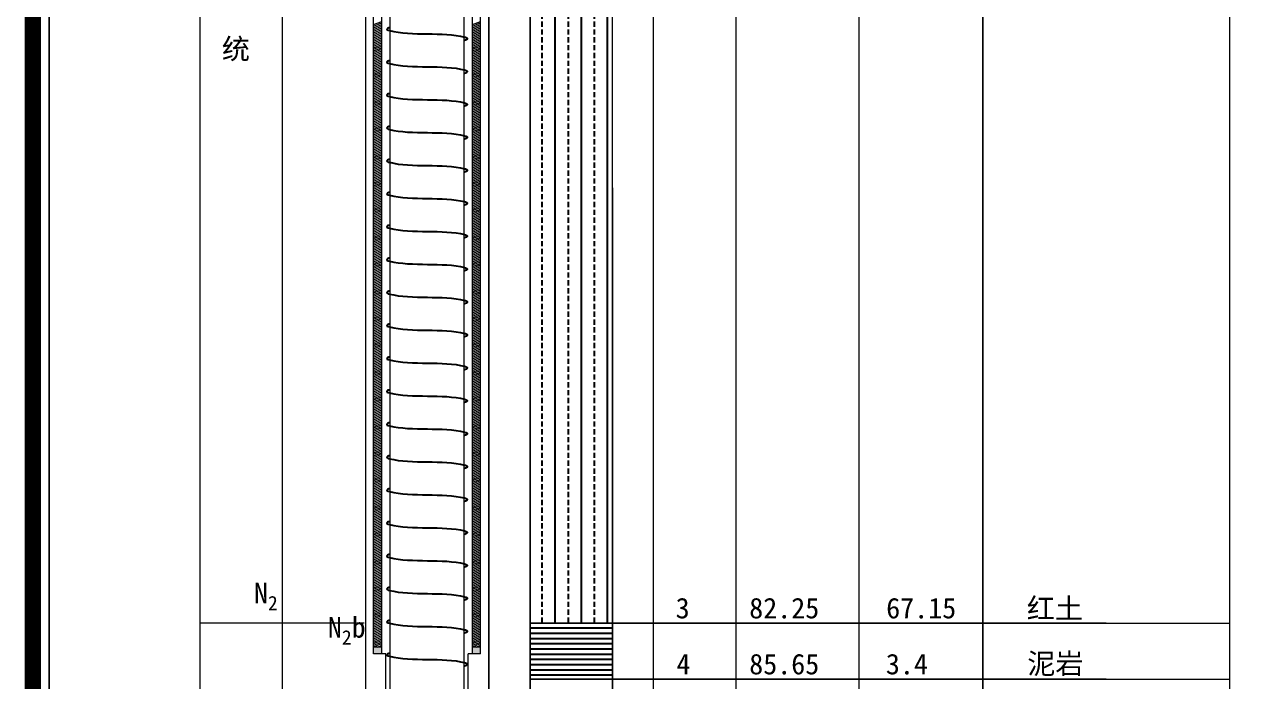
# Model space of a CAD drawing. Header units: millimetres. Extents: x -182 to 395, y -757 to 122.
# Drawn here: x -181.6 to -32.3, y -160.8 to -81 of the extents above; entities that cross this region are included whole.
import ezdxf

# ---------------------------------------------------------------- set-up
doc = ezdxf.new("R2010")
doc.units = ezdxf.units.MM
for name, color, linetype in [('111WT', 7, 'Continuous'), ('KY1WT', 7, 'Continuous'), ('KY2WL', 7, 'Continuous'), ('KY6WL', 7, 'Continuous'), ('图框WL', 7, 'Continuous'), ('流量点WT', 7, 'Continuous')]:
    doc.layers.add(name, color=color, linetype=linetype)
doc.styles.get("Standard").update_dxf_attribs({"font": ''})
doc.styles.get('Standard').set_extended_font_data('SimSun')
doc.linetypes.add('ZIGZAG', pattern='A,0.00254,-5.08,[131,ltypeshp.shx,S=5.08,R=0,X=-5.08,Y=0],-10.16,[131,ltypeshp.shx,S=5.08,R=180,X=5.08,Y=0],-5.08', length=20.32254)

msp = doc.modelspace()

# ---------------------------------------------------------------- hatches: boundary and pattern name
at = {"lineweight": -3}
h = msp.add_hatch(dxfattribs=at)
h.set_pattern_fill('BRASS', color=256, scale=0.2, angle=90, style=0)
h.set_pattern_definition([(90, (-2930.216, -667.97), (-3.175, 8e-17), []), (90, (-2931.8035, -667.97), (-3.175, 8e-17), [0.635, -0.3175])])
h.paths.add_polyline_path([(-110.23, -19.39), (-120.23, -19.39), (-120.23, -153.69), (-110.23, -153.69)])
h = msp.add_hatch(dxfattribs=at)
h.set_pattern_fill('LINE', color=256, scale=0.2, style=0)
h.set_pattern_definition([(0, (-2930.216, -667.97014), (0, 0.635), [])])
edge = h.paths.add_edge_path()
edge.add_line((-110.23, -153.69), (-120.23, -153.69))
edge.add_line((-120.23, -153.69), (-120.23, -160.49))
edge.add_line((-120.23, -160.49), (-119.93, -160.49))
edge.add_ellipse((-119.84, -160.47), major_axis=(-0.1, 0), ratio=0.4, start_angle=150.202, end_angle=389.798, ccw=False)
edge.add_line((-119.75, -160.49), (-118.19, -160.49))
edge.add_ellipse((-118.11, -160.47), major_axis=(0.1, 0), ratio=0.4, start_angle=-29.798, end_angle=209.798, ccw=False)
edge.add_line((-118.02, -160.49), (-113.6, -160.49))
edge.add_ellipse((-113.52, -160.47), major_axis=(0.1, 0), ratio=0.4, start_angle=-29.798, end_angle=209.798, ccw=False)
edge.add_line((-113.43, -160.49), (-111.87, -160.49))
edge.add_ellipse((-111.78, -160.47), major_axis=(-0.1, 0), ratio=0.4, start_angle=150.202, end_angle=389.798, ccw=False)
edge.add_line((-111.7, -160.49), (-110.23, -160.49))
edge.add_line((-110.23, -160.49), (-110.23, -153.69))
at = {"layer": 'KY1WT', "lineweight": -3}
h = msp.add_hatch(color=256, dxfattribs=at)
h.paths.add_polyline_path([(-138.23, -156.59), (-139.23, -156.59), (-139.23, -157.39), (-138.26, -157.39), (-138.23, -157.37)])
h.paths.add_polyline_path([(-126.23, -156.59), (-127.23, -156.59), (-127.23, -157.39), (-126.26, -157.39), (-126.23, -157.37)])

# ---------------------------------------------------------------- linework, layer by layer
at = {"lineweight": 20}
for p, q in [((-160.29, -376.55), (-160.29, 30.81)), ((-150.29, -376.55), (-150.29, 22.89)), ((-120.23, 10.81), (-120.23, -302.25)), ((-110.23, -100.79), (-110.23, 10.81)), ((-65.23, 10.81), (-65.23, -376.55)), ((-110.23, -100.79), (-110.23, -302.25))]:
    msp.add_line(p, q, dxfattribs=at)
at = {"layer": 'KY1WT', "lineweight": 20}
for p, q in [((-139.23, -80.97), (-138.23, -80.57)), ((-127.23, -80.97), (-126.23, -80.57)), ((-139.23, -81.17), (-138.23, -80.77)), ((-139.23, -81.37), (-138.23, -80.97)), ((-139.23, -81.57), (-138.23, -81.17)), ((-139.23, -81.77), (-138.23, -81.37)), ((-139.23, -81.97), (-138.23, -81.57)), ((-139.23, -82.17), (-138.23, -81.77)), ((-139.23, -82.37), (-138.23, -81.97)), ((-127.23, -81.17), (-126.23, -80.77)), ((-127.23, -81.37), (-126.23, -80.97)), ((-127.23, -81.57), (-126.23, -81.17)), ((-127.23, -81.77), (-126.23, -81.37)), ((-127.23, -81.97), (-126.23, -81.57)), ((-127.23, -82.17), (-126.23, -81.77)), ((-127.23, -82.37), (-126.23, -81.97)), ((-139.23, -82.57), (-138.23, -82.17)), ((-139.23, -82.77), (-138.23, -82.37)), ((-139.23, -82.97), (-138.23, -82.57)), ((-139.23, -83.17), (-138.23, -82.77)), ((-139.23, -83.37), (-138.23, -82.97)), ((-139.23, -83.57), (-138.23, -83.17)), ((-139.23, -83.77), (-138.23, -83.37)), ((-139.23, -83.97), (-138.23, -83.57)), ((-127.23, -82.57), (-126.23, -82.17)), ((-127.23, -82.77), (-126.23, -82.37)), ((-127.23, -82.97), (-126.23, -82.57)), ((-127.23, -83.17), (-126.23, -82.77)), ((-127.23, -83.37), (-126.23, -82.97)), ((-127.23, -83.57), (-126.23, -83.17)), ((-127.23, -83.77), (-126.23, -83.37)), ((-127.23, -83.97), (-126.23, -83.57)), ((-139.23, -84.17), (-138.23, -83.77)), ((-139.23, -84.37), (-138.23, -83.97)), ((-139.23, -84.57), (-138.23, -84.17)), ((-139.23, -84.77), (-138.23, -84.37)), ((-139.23, -84.97), (-138.23, -84.57)), ((-139.23, -85.17), (-138.23, -84.77)), ((-139.23, -85.37), (-138.23, -84.97)), ((-127.23, -84.17), (-126.23, -83.77)), ((-127.23, -84.37), (-126.23, -83.97)), ((-127.23, -84.57), (-126.23, -84.17)), ((-127.23, -84.77), (-126.23, -84.37)), ((-127.23, -84.97), (-126.23, -84.57)), ((-127.23, -85.17), (-126.23, -84.77)), ((-127.23, -85.37), (-126.23, -84.97)), ((-139.23, -85.57), (-138.23, -85.17)), ((-139.23, -85.77), (-138.23, -85.37)), ((-139.23, -85.97), (-138.23, -85.57)), ((-139.23, -86.17), (-138.23, -85.77)), ((-139.23, -86.37), (-138.23, -85.97)), ((-139.23, -86.57), (-138.23, -86.17)), ((-139.23, -86.77), (-138.23, -86.37)), ((-139.23, -86.97), (-138.23, -86.57)), ((-127.23, -85.57), (-126.23, -85.17)), ((-127.23, -85.77), (-126.23, -85.37)), ((-127.23, -85.97), (-126.23, -85.57)), ((-127.23, -86.17), (-126.23, -85.77)), ((-127.23, -86.37), (-126.23, -85.97)), ((-127.23, -86.57), (-126.23, -86.17)), ((-127.23, -86.77), (-126.23, -86.37)), ((-127.23, -86.97), (-126.23, -86.57)), ((-139.23, -87.17), (-138.23, -86.77)), ((-139.23, -87.37), (-138.23, -86.97)), ((-139.23, -87.57), (-138.23, -87.17)), ((-139.23, -87.77), (-138.23, -87.37)), ((-139.23, -87.97), (-138.23, -87.57)), ((-139.23, -88.17), (-138.23, -87.77)), ((-139.23, -88.37), (-138.23, -87.97)), ((-127.23, -87.17), (-126.23, -86.77)), ((-127.23, -87.37), (-126.23, -86.97)), ((-127.23, -87.57), (-126.23, -87.17)), ((-127.23, -87.77), (-126.23, -87.37)), ((-127.23, -87.97), (-126.23, -87.57)), ((-127.23, -88.17), (-126.23, -87.77)), ((-127.23, -88.37), (-126.23, -87.97)), ((-139.23, -88.57), (-138.23, -88.17)), ((-139.23, -88.77), (-138.23, -88.37)), ((-139.23, -88.97), (-138.23, -88.57)), ((-139.23, -89.17), (-138.23, -88.77)), ((-139.23, -89.37), (-138.23, -88.97)), ((-139.23, -89.57), (-138.23, -89.17)), ((-139.23, -89.77), (-138.23, -89.37)), ((-127.23, -88.57), (-126.23, -88.17)), ((-127.23, -88.77), (-126.23, -88.37)), ((-127.23, -88.97), (-126.23, -88.57)), ((-127.23, -89.17), (-126.23, -88.77)), ((-127.23, -89.37), (-126.23, -88.97)), ((-127.23, -89.57), (-126.23, -89.17)), ((-127.23, -89.77), (-126.23, -89.37)), ((-139.23, -89.97), (-138.23, -89.57)), ((-139.23, -90.17), (-138.23, -89.77)), ((-139.23, -90.37), (-138.23, -89.97)), ((-139.23, -90.57), (-138.23, -90.17)), ((-139.23, -90.77), (-138.23, -90.37)), ((-139.23, -90.97), (-138.23, -90.57)), ((-139.23, -91.17), (-138.23, -90.77)), ((-139.23, -91.37), (-138.23, -90.97)), ((-127.23, -89.97), (-126.23, -89.57)), ((-127.23, -90.17), (-126.23, -89.77)), ((-127.23, -90.37), (-126.23, -89.97)), ((-127.23, -90.57), (-126.23, -90.17)), ((-127.23, -90.77), (-126.23, -90.37)), ((-127.23, -90.97), (-126.23, -90.57)), ((-127.23, -91.17), (-126.23, -90.77)), ((-127.23, -91.37), (-126.23, -90.97)), ((-139.23, -91.57), (-138.23, -91.17)), ((-139.23, -91.77), (-138.23, -91.37)), ((-139.23, -91.97), (-138.23, -91.57)), ((-139.23, -92.17), (-138.23, -91.77)), ((-139.23, -92.37), (-138.23, -91.97)), ((-139.23, -92.57), (-138.23, -92.17)), ((-139.23, -92.77), (-138.23, -92.37)), ((-127.23, -91.57), (-126.23, -91.17)), ((-127.23, -91.77), (-126.23, -91.37)), ((-127.23, -91.97), (-126.23, -91.57)), ((-127.23, -92.17), (-126.23, -91.77)), ((-127.23, -92.37), (-126.23, -91.97)), ((-127.23, -92.57), (-126.23, -92.17)), ((-127.23, -92.77), (-126.23, -92.37)), ((-139.23, -92.97), (-138.23, -92.57)), ((-139.23, -93.17), (-138.23, -92.77)), ((-139.23, -93.37), (-138.23, -92.97)), ((-139.23, -93.57), (-138.23, -93.17)), ((-139.23, -93.77), (-138.23, -93.37)), ((-139.23, -93.97), (-138.23, -93.57)), ((-139.23, -94.17), (-138.23, -93.77)), ((-139.23, -94.37), (-138.23, -93.97)), ((-127.23, -92.97), (-126.23, -92.57)), ((-127.23, -93.17), (-126.23, -92.77)), ((-127.23, -93.37), (-126.23, -92.97)), ((-127.23, -93.57), (-126.23, -93.17)), ((-127.23, -93.77), (-126.23, -93.37)), ((-127.23, -93.97), (-126.23, -93.57)), ((-127.23, -94.17), (-126.23, -93.77)), ((-127.23, -94.37), (-126.23, -93.97)), ((-139.23, -94.57), (-138.23, -94.17)), ((-139.23, -94.77), (-138.23, -94.37)), ((-139.23, -94.97), (-138.23, -94.57)), ((-139.23, -95.17), (-138.23, -94.77)), ((-139.23, -95.37), (-138.23, -94.97)), ((-139.23, -95.57), (-138.23, -95.17)), ((-139.23, -95.77), (-138.23, -95.37)), ((-127.23, -94.57), (-126.23, -94.17)), ((-127.23, -94.77), (-126.23, -94.37)), ((-127.23, -94.97), (-126.23, -94.57)), ((-127.23, -95.17), (-126.23, -94.77)), ((-127.23, -95.37), (-126.23, -94.97)), ((-127.23, -95.57), (-126.23, -95.17)), ((-127.23, -95.77), (-126.23, -95.37)), ((-139.23, -95.97), (-138.23, -95.57)), ((-139.23, -96.17), (-138.23, -95.77)), ((-139.23, -96.37), (-138.23, -95.97)), ((-139.23, -96.57), (-138.23, -96.17)), ((-139.23, -96.77), (-138.23, -96.37)), ((-139.23, -96.97), (-138.23, -96.57)), ((-139.23, -97.17), (-138.23, -96.77)), ((-139.23, -97.37), (-138.23, -96.97)), ((-127.23, -95.97), (-126.23, -95.57)), ((-127.23, -96.17), (-126.23, -95.77)), ((-127.23, -96.37), (-126.23, -95.97)), ((-127.23, -96.57), (-126.23, -96.17)), ((-127.23, -96.77), (-126.23, -96.37)), ((-127.23, -96.97), (-126.23, -96.57)), ((-127.23, -97.17), (-126.23, -96.77)), ((-127.23, -97.37), (-126.23, -96.97)), ((-139.23, -97.57), (-138.23, -97.17)), ((-139.23, -97.77), (-138.23, -97.37)), ((-139.23, -97.97), (-138.23, -97.57)), ((-139.23, -98.17), (-138.23, -97.77)), ((-139.23, -98.37), (-138.23, -97.97)), ((-139.23, -98.57), (-138.23, -98.17)), ((-139.23, -98.77), (-138.23, -98.37)), ((-127.23, -97.57), (-126.23, -97.17)), ((-127.23, -97.77), (-126.23, -97.37)), ((-127.23, -97.97), (-126.23, -97.57)), ((-127.23, -98.17), (-126.23, -97.77)), ((-127.23, -98.37), (-126.23, -97.97)), ((-127.23, -98.57), (-126.23, -98.17)), ((-127.23, -98.77), (-126.23, -98.37)), ((-139.23, -98.97), (-138.23, -98.57)), ((-139.23, -99.17), (-138.23, -98.77)), ((-139.23, -99.37), (-138.23, -98.97)), ((-139.23, -99.57), (-138.23, -99.17)), ((-139.23, -99.77), (-138.23, -99.37)), ((-139.23, -99.97), (-138.23, -99.57)), ((-139.23, -100.17), (-138.23, -99.77)), ((-139.23, -100.37), (-138.23, -99.97)), ((-127.23, -98.97), (-126.23, -98.57)), ((-127.23, -99.17), (-126.23, -98.77)), ((-127.23, -99.37), (-126.23, -98.97)), ((-127.23, -99.57), (-126.23, -99.17)), ((-127.23, -99.77), (-126.23, -99.37)), ((-127.23, -99.97), (-126.23, -99.57)), ((-127.23, -100.17), (-126.23, -99.77)), ((-127.23, -100.37), (-126.23, -99.97)), ((-139.23, -100.57), (-138.23, -100.17)), ((-139.23, -100.77), (-138.23, -100.37)), ((-139.23, -100.97), (-138.23, -100.57)), ((-139.23, -101.17), (-138.23, -100.77)), ((-139.23, -101.37), (-138.23, -100.97)), ((-139.23, -101.57), (-138.23, -101.17)), ((-139.23, -101.77), (-138.23, -101.37)), ((-127.23, -100.57), (-126.23, -100.17)), ((-127.23, -100.77), (-126.23, -100.37)), ((-127.23, -100.97), (-126.23, -100.57)), ((-127.23, -101.17), (-126.23, -100.77)), ((-127.23, -101.37), (-126.23, -100.97)), ((-127.23, -101.57), (-126.23, -101.17)), ((-127.23, -101.77), (-126.23, -101.37)), ((-139.23, -101.97), (-138.23, -101.57)), ((-139.23, -102.17), (-138.23, -101.77)), ((-139.23, -102.37), (-138.23, -101.97)), ((-139.23, -102.57), (-138.23, -102.17)), ((-139.23, -102.77), (-138.23, -102.37)), ((-139.23, -102.97), (-138.23, -102.57)), ((-139.23, -103.17), (-138.23, -102.77)), ((-139.23, -103.37), (-138.23, -102.97)), ((-127.23, -101.97), (-126.23, -101.57)), ((-127.23, -102.17), (-126.23, -101.77)), ((-127.23, -102.37), (-126.23, -101.97)), ((-127.23, -102.57), (-126.23, -102.17)), ((-127.23, -102.77), (-126.23, -102.37)), ((-127.23, -102.97), (-126.23, -102.57)), ((-127.23, -103.17), (-126.23, -102.77)), ((-127.23, -103.37), (-126.23, -102.97)), ((-139.23, -103.57), (-138.23, -103.17)), ((-139.23, -103.77), (-138.23, -103.37)), ((-139.23, -103.97), (-138.23, -103.57)), ((-139.23, -104.17), (-138.23, -103.77)), ((-139.23, -104.37), (-138.23, -103.97)), ((-139.23, -104.57), (-138.23, -104.17)), ((-139.23, -104.77), (-138.23, -104.37)), ((-127.23, -103.57), (-126.23, -103.17)), ((-127.23, -103.77), (-126.23, -103.37)), ((-127.23, -103.97), (-126.23, -103.57)), ((-127.23, -104.17), (-126.23, -103.77)), ((-127.23, -104.37), (-126.23, -103.97)), ((-127.23, -104.57), (-126.23, -104.17)), ((-127.23, -104.77), (-126.23, -104.37)), ((-139.23, -104.97), (-138.23, -104.57)), ((-139.23, -105.17), (-138.23, -104.77)), ((-139.23, -105.37), (-138.23, -104.97)), ((-139.23, -105.57), (-138.23, -105.17)), ((-139.23, -105.77), (-138.23, -105.37)), ((-139.23, -105.97), (-138.23, -105.57)), ((-139.23, -106.17), (-138.23, -105.77)), ((-139.23, -106.37), (-138.23, -105.97)), ((-127.23, -104.97), (-126.23, -104.57)), ((-127.23, -105.17), (-126.23, -104.77)), ((-127.23, -105.37), (-126.23, -104.97)), ((-127.23, -105.57), (-126.23, -105.17)), ((-127.23, -105.77), (-126.23, -105.37)), ((-127.23, -105.97), (-126.23, -105.57)), ((-127.23, -106.17), (-126.23, -105.77)), ((-127.23, -106.37), (-126.23, -105.97)), ((-139.23, -106.57), (-138.23, -106.17)), ((-139.23, -106.77), (-138.23, -106.37)), ((-139.23, -106.97), (-138.23, -106.57)), ((-139.23, -107.17), (-138.23, -106.77)), ((-139.23, -107.37), (-138.23, -106.97)), ((-139.23, -107.57), (-138.23, -107.17)), ((-139.23, -107.77), (-138.23, -107.37)), ((-127.23, -106.57), (-126.23, -106.17)), ((-127.23, -106.77), (-126.23, -106.37)), ((-127.23, -106.97), (-126.23, -106.57)), ((-127.23, -107.17), (-126.23, -106.77)), ((-127.23, -107.37), (-126.23, -106.97)), ((-127.23, -107.57), (-126.23, -107.17)), ((-127.23, -107.77), (-126.23, -107.37)), ((-139.23, -107.97), (-138.23, -107.57)), ((-139.23, -108.17), (-138.23, -107.77)), ((-139.23, -108.37), (-138.23, -107.97)), ((-139.23, -108.57), (-138.23, -108.17)), ((-139.23, -108.77), (-138.23, -108.37)), ((-139.23, -108.97), (-138.23, -108.57)), ((-139.23, -109.17), (-138.23, -108.77)), ((-139.23, -109.37), (-138.23, -108.97)), ((-127.23, -107.97), (-126.23, -107.57)), ((-127.23, -108.17), (-126.23, -107.77)), ((-127.23, -108.37), (-126.23, -107.97)), ((-127.23, -108.57), (-126.23, -108.17)), ((-127.23, -108.77), (-126.23, -108.37)), ((-127.23, -108.97), (-126.23, -108.57)), ((-127.23, -109.17), (-126.23, -108.77)), ((-127.23, -109.37), (-126.23, -108.97)), ((-139.23, -109.57), (-138.23, -109.17)), ((-139.23, -109.77), (-138.23, -109.37)), ((-139.23, -109.97), (-138.23, -109.57)), ((-139.23, -110.17), (-138.23, -109.77)), ((-139.23, -110.37), (-138.23, -109.97)), ((-139.23, -110.57), (-138.23, -110.17)), ((-139.23, -110.77), (-138.23, -110.37)), ((-127.23, -109.57), (-126.23, -109.17)), ((-127.23, -109.77), (-126.23, -109.37)), ((-127.23, -109.97), (-126.23, -109.57)), ((-127.23, -110.17), (-126.23, -109.77)), ((-127.23, -110.37), (-126.23, -109.97)), ((-127.23, -110.57), (-126.23, -110.17)), ((-127.23, -110.77), (-126.23, -110.37)), ((-139.23, -110.97), (-138.23, -110.57)), ((-139.23, -111.17), (-138.23, -110.77)), ((-139.23, -111.37), (-138.23, -110.97)), ((-139.23, -111.57), (-138.23, -111.17)), ((-139.23, -111.77), (-138.23, -111.37)), ((-139.23, -111.97), (-138.23, -111.57)), ((-139.23, -112.17), (-138.23, -111.77)), ((-127.23, -110.97), (-126.23, -110.57)), ((-127.23, -111.17), (-126.23, -110.77)), ((-127.23, -111.37), (-126.23, -110.97)), ((-127.23, -111.57), (-126.23, -111.17)), ((-127.23, -111.77), (-126.23, -111.37)), ((-127.23, -111.97), (-126.23, -111.57)), ((-127.23, -112.17), (-126.23, -111.77)), ((-139.23, -112.37), (-138.23, -111.97)), ((-139.23, -112.57), (-138.23, -112.17)), ((-139.23, -112.77), (-138.23, -112.37)), ((-139.23, -112.97), (-138.23, -112.57)), ((-139.23, -113.17), (-138.23, -112.77)), ((-139.23, -113.37), (-138.23, -112.97)), ((-139.23, -113.57), (-138.23, -113.17)), ((-139.23, -113.77), (-138.23, -113.37)), ((-127.23, -112.37), (-126.23, -111.97)), ((-127.23, -112.57), (-126.23, -112.17)), ((-127.23, -112.77), (-126.23, -112.37)), ((-127.23, -112.97), (-126.23, -112.57)), ((-127.23, -113.17), (-126.23, -112.77)), ((-127.23, -113.37), (-126.23, -112.97)), ((-127.23, -113.57), (-126.23, -113.17)), ((-127.23, -113.77), (-126.23, -113.37)), ((-139.23, -113.97), (-138.23, -113.57)), ((-139.23, -114.17), (-138.23, -113.77)), ((-139.23, -114.37), (-138.23, -113.97)), ((-139.23, -114.57), (-138.23, -114.17)), ((-139.23, -114.77), (-138.23, -114.37)), ((-139.23, -114.97), (-138.23, -114.57)), ((-139.23, -115.17), (-138.23, -114.77)), ((-127.23, -113.97), (-126.23, -113.57)), ((-127.23, -114.17), (-126.23, -113.77)), ((-127.23, -114.37), (-126.23, -113.97)), ((-127.23, -114.57), (-126.23, -114.17)), ((-127.23, -114.77), (-126.23, -114.37)), ((-127.23, -114.97), (-126.23, -114.57)), ((-127.23, -115.17), (-126.23, -114.77)), ((-139.23, -115.37), (-138.23, -114.97)), ((-139.23, -115.57), (-138.23, -115.17)), ((-139.23, -115.77), (-138.23, -115.37)), ((-139.23, -115.97), (-138.23, -115.57)), ((-139.23, -116.17), (-138.23, -115.77)), ((-139.23, -116.37), (-138.23, -115.97)), ((-139.23, -116.57), (-138.23, -116.17)), ((-139.23, -116.77), (-138.23, -116.37)), ((-127.23, -115.37), (-126.23, -114.97)), ((-127.23, -115.57), (-126.23, -115.17)), ((-127.23, -115.77), (-126.23, -115.37)), ((-127.23, -115.97), (-126.23, -115.57)), ((-127.23, -116.17), (-126.23, -115.77)), ((-127.23, -116.37), (-126.23, -115.97)), ((-127.23, -116.57), (-126.23, -116.17)), ((-127.23, -116.77), (-126.23, -116.37)), ((-139.23, -116.97), (-138.23, -116.57)), ((-139.23, -117.17), (-138.23, -116.77)), ((-139.23, -117.37), (-138.23, -116.97)), ((-139.23, -117.57), (-138.23, -117.17)), ((-139.23, -117.77), (-138.23, -117.37)), ((-139.23, -117.97), (-138.23, -117.57)), ((-139.23, -118.17), (-138.23, -117.77)), ((-127.23, -116.97), (-126.23, -116.57)), ((-127.23, -117.17), (-126.23, -116.77)), ((-127.23, -117.37), (-126.23, -116.97)), ((-127.23, -117.57), (-126.23, -117.17)), ((-127.23, -117.77), (-126.23, -117.37)), ((-127.23, -117.97), (-126.23, -117.57)), ((-127.23, -118.17), (-126.23, -117.77)), ((-139.23, -118.37), (-138.23, -117.97)), ((-139.23, -118.57), (-138.23, -118.17)), ((-139.23, -118.77), (-138.23, -118.37)), ((-139.23, -118.97), (-138.23, -118.57)), ((-139.23, -119.17), (-138.23, -118.77)), ((-139.23, -119.37), (-138.23, -118.97)), ((-139.23, -119.57), (-138.23, -119.17)), ((-139.23, -119.77), (-138.23, -119.37)), ((-127.23, -118.37), (-126.23, -117.97)), ((-127.23, -118.57), (-126.23, -118.17)), ((-127.23, -118.77), (-126.23, -118.37)), ((-127.23, -118.97), (-126.23, -118.57)), ((-127.23, -119.17), (-126.23, -118.77)), ((-127.23, -119.37), (-126.23, -118.97)), ((-127.23, -119.57), (-126.23, -119.17)), ((-127.23, -119.77), (-126.23, -119.37)), ((-139.23, -119.97), (-138.23, -119.57)), ((-139.23, -120.17), (-138.23, -119.77)), ((-139.23, -120.37), (-138.23, -119.97)), ((-139.23, -120.57), (-138.23, -120.17)), ((-139.23, -120.77), (-138.23, -120.37)), ((-139.23, -120.97), (-138.23, -120.57)), ((-139.23, -121.17), (-138.23, -120.77)), ((-127.23, -119.97), (-126.23, -119.57)), ((-127.23, -120.17), (-126.23, -119.77)), ((-127.23, -120.37), (-126.23, -119.97)), ((-127.23, -120.57), (-126.23, -120.17)), ((-127.23, -120.77), (-126.23, -120.37)), ((-127.23, -120.97), (-126.23, -120.57)), ((-127.23, -121.17), (-126.23, -120.77)), ((-139.23, -121.37), (-138.23, -120.97)), ((-139.23, -121.57), (-138.23, -121.17)), ((-139.23, -121.77), (-138.23, -121.37)), ((-139.23, -121.97), (-138.23, -121.57)), ((-139.23, -122.17), (-138.23, -121.77)), ((-139.23, -122.37), (-138.23, -121.97)), ((-139.23, -122.57), (-138.23, -122.17)), ((-139.23, -122.77), (-138.23, -122.37)), ((-127.23, -121.37), (-126.23, -120.97)), ((-127.23, -121.57), (-126.23, -121.17)), ((-127.23, -121.77), (-126.23, -121.37)), ((-127.23, -121.97), (-126.23, -121.57)), ((-127.23, -122.17), (-126.23, -121.77)), ((-127.23, -122.37), (-126.23, -121.97)), ((-127.23, -122.57), (-126.23, -122.17)), ((-127.23, -122.77), (-126.23, -122.37)), ((-139.23, -122.97), (-138.23, -122.57)), ((-139.23, -123.17), (-138.23, -122.77)), ((-139.23, -123.37), (-138.23, -122.97)), ((-139.23, -123.57), (-138.23, -123.17)), ((-139.23, -123.77), (-138.23, -123.37)), ((-139.23, -123.97), (-138.23, -123.57)), ((-139.23, -124.17), (-138.23, -123.77)), ((-127.23, -122.97), (-126.23, -122.57)), ((-127.23, -123.17), (-126.23, -122.77)), ((-127.23, -123.37), (-126.23, -122.97)), ((-127.23, -123.57), (-126.23, -123.17)), ((-127.23, -123.77), (-126.23, -123.37)), ((-127.23, -123.97), (-126.23, -123.57)), ((-127.23, -124.17), (-126.23, -123.77)), ((-139.23, -124.37), (-138.23, -123.97)), ((-139.23, -124.57), (-138.23, -124.17)), ((-139.23, -124.77), (-138.23, -124.37)), ((-139.23, -124.97), (-138.23, -124.57)), ((-139.23, -125.17), (-138.23, -124.77)), ((-139.23, -125.37), (-138.23, -124.97)), ((-139.23, -125.57), (-138.23, -125.17)), ((-139.23, -125.77), (-138.23, -125.37)), ((-127.23, -124.37), (-126.23, -123.97)), ((-127.23, -124.57), (-126.23, -124.17)), ((-127.23, -124.77), (-126.23, -124.37)), ((-127.23, -124.97), (-126.23, -124.57)), ((-127.23, -125.17), (-126.23, -124.77)), ((-127.23, -125.37), (-126.23, -124.97)), ((-127.23, -125.57), (-126.23, -125.17)), ((-127.23, -125.77), (-126.23, -125.37)), ((-139.23, -125.97), (-138.23, -125.57)), ((-139.23, -126.17), (-138.23, -125.77)), ((-139.23, -126.37), (-138.23, -125.97)), ((-139.23, -126.57), (-138.23, -126.17)), ((-139.23, -126.77), (-138.23, -126.37)), ((-139.23, -126.97), (-138.23, -126.57)), ((-139.23, -127.17), (-138.23, -126.77)), ((-127.23, -125.97), (-126.23, -125.57)), ((-127.23, -126.17), (-126.23, -125.77)), ((-127.23, -126.37), (-126.23, -125.97)), ((-127.23, -126.57), (-126.23, -126.17)), ((-127.23, -126.77), (-126.23, -126.37)), ((-127.23, -126.97), (-126.23, -126.57)), ((-127.23, -127.17), (-126.23, -126.77)), ((-139.23, -127.37), (-138.23, -126.97)), ((-139.23, -127.57), (-138.23, -127.17)), ((-139.23, -127.77), (-138.23, -127.37)), ((-139.23, -127.97), (-138.23, -127.57)), ((-139.23, -128.17), (-138.23, -127.77)), ((-139.23, -128.37), (-138.23, -127.97)), ((-139.23, -128.57), (-138.23, -128.17)), ((-139.23, -128.77), (-138.23, -128.37)), ((-127.23, -127.37), (-126.23, -126.97)), ((-127.23, -127.57), (-126.23, -127.17)), ((-127.23, -127.77), (-126.23, -127.37)), ((-127.23, -127.97), (-126.23, -127.57)), ((-127.23, -128.17), (-126.23, -127.77)), ((-127.23, -128.37), (-126.23, -127.97)), ((-127.23, -128.57), (-126.23, -128.17)), ((-127.23, -128.77), (-126.23, -128.37)), ((-139.23, -128.97), (-138.23, -128.57)), ((-139.23, -129.17), (-138.23, -128.77)), ((-139.23, -129.37), (-138.23, -128.97)), ((-139.23, -129.57), (-138.23, -129.17)), ((-139.23, -129.77), (-138.23, -129.37)), ((-139.23, -129.97), (-138.23, -129.57)), ((-139.23, -130.17), (-138.23, -129.77)), ((-127.23, -128.97), (-126.23, -128.57)), ((-127.23, -129.17), (-126.23, -128.77)), ((-127.23, -129.37), (-126.23, -128.97)), ((-127.23, -129.57), (-126.23, -129.17)), ((-127.23, -129.77), (-126.23, -129.37)), ((-127.23, -129.97), (-126.23, -129.57)), ((-127.23, -130.17), (-126.23, -129.77)), ((-139.23, -130.37), (-138.23, -129.97)), ((-139.23, -130.57), (-138.23, -130.17)), ((-139.23, -130.77), (-138.23, -130.37)), ((-139.23, -130.97), (-138.23, -130.57)), ((-139.23, -131.17), (-138.23, -130.77)), ((-139.23, -131.37), (-138.23, -130.97)), ((-139.23, -131.57), (-138.23, -131.17)), ((-127.23, -130.37), (-126.23, -129.97)), ((-127.23, -130.57), (-126.23, -130.17)), ((-127.23, -130.77), (-126.23, -130.37)), ((-127.23, -130.97), (-126.23, -130.57)), ((-127.23, -131.17), (-126.23, -130.77)), ((-127.23, -131.37), (-126.23, -130.97)), ((-127.23, -131.57), (-126.23, -131.17)), ((-139.23, -131.77), (-138.23, -131.37)), ((-139.23, -131.97), (-138.23, -131.57)), ((-139.23, -132.17), (-138.23, -131.77)), ((-139.23, -132.37), (-138.23, -131.97)), ((-139.23, -132.57), (-138.23, -132.17)), ((-139.23, -132.77), (-138.23, -132.37)), ((-139.23, -132.97), (-138.23, -132.57)), ((-139.23, -133.17), (-138.23, -132.77)), ((-127.23, -131.77), (-126.23, -131.37)), ((-127.23, -131.97), (-126.23, -131.57)), ((-127.23, -132.17), (-126.23, -131.77)), ((-127.23, -132.37), (-126.23, -131.97)), ((-127.23, -132.57), (-126.23, -132.17)), ((-127.23, -132.77), (-126.23, -132.37)), ((-127.23, -132.97), (-126.23, -132.57)), ((-127.23, -133.17), (-126.23, -132.77)), ((-139.23, -133.37), (-138.23, -132.97)), ((-139.23, -133.57), (-138.23, -133.17)), ((-139.23, -133.77), (-138.23, -133.37)), ((-139.23, -133.97), (-138.23, -133.57)), ((-139.23, -134.17), (-138.23, -133.77)), ((-139.23, -134.37), (-138.23, -133.97)), ((-139.23, -134.57), (-138.23, -134.17)), ((-127.23, -133.37), (-126.23, -132.97)), ((-127.23, -133.57), (-126.23, -133.17)), ((-127.23, -133.77), (-126.23, -133.37)), ((-127.23, -133.97), (-126.23, -133.57)), ((-127.23, -134.17), (-126.23, -133.77)), ((-127.23, -134.37), (-126.23, -133.97)), ((-127.23, -134.57), (-126.23, -134.17)), ((-139.23, -134.77), (-138.23, -134.37)), ((-139.23, -134.97), (-138.23, -134.57)), ((-139.23, -135.17), (-138.23, -134.77)), ((-139.23, -135.37), (-138.23, -134.97)), ((-139.23, -135.57), (-138.23, -135.17)), ((-139.23, -135.77), (-138.23, -135.37)), ((-139.23, -135.97), (-138.23, -135.57)), ((-139.23, -136.17), (-138.23, -135.77)), ((-127.23, -134.77), (-126.23, -134.37)), ((-127.23, -134.97), (-126.23, -134.57)), ((-127.23, -135.17), (-126.23, -134.77)), ((-127.23, -135.37), (-126.23, -134.97)), ((-127.23, -135.57), (-126.23, -135.17)), ((-127.23, -135.77), (-126.23, -135.37)), ((-127.23, -135.97), (-126.23, -135.57)), ((-127.23, -136.17), (-126.23, -135.77)), ((-139.23, -136.37), (-138.23, -135.97)), ((-139.23, -136.57), (-138.23, -136.17)), ((-139.23, -136.77), (-138.23, -136.37)), ((-139.23, -136.97), (-138.23, -136.57)), ((-139.23, -137.17), (-138.23, -136.77)), ((-139.23, -137.37), (-138.23, -136.97)), ((-139.23, -137.57), (-138.23, -137.17)), ((-127.23, -136.37), (-126.23, -135.97)), ((-127.23, -136.57), (-126.23, -136.17)), ((-127.23, -136.77), (-126.23, -136.37)), ((-127.23, -136.97), (-126.23, -136.57)), ((-127.23, -137.17), (-126.23, -136.77)), ((-127.23, -137.37), (-126.23, -136.97)), ((-127.23, -137.57), (-126.23, -137.17)), ((-139.23, -137.77), (-138.23, -137.37)), ((-139.23, -137.97), (-138.23, -137.57)), ((-139.23, -138.17), (-138.23, -137.77)), ((-139.23, -138.37), (-138.23, -137.97)), ((-139.23, -138.57), (-138.23, -138.17)), ((-139.23, -138.77), (-138.23, -138.37)), ((-139.23, -138.97), (-138.23, -138.57)), ((-139.23, -139.17), (-138.23, -138.77)), ((-127.23, -137.77), (-126.23, -137.37)), ((-127.23, -137.97), (-126.23, -137.57)), ((-127.23, -138.17), (-126.23, -137.77)), ((-127.23, -138.37), (-126.23, -137.97)), ((-127.23, -138.57), (-126.23, -138.17)), ((-127.23, -138.77), (-126.23, -138.37)), ((-127.23, -138.97), (-126.23, -138.57)), ((-127.23, -139.17), (-126.23, -138.77)), ((-139.23, -139.37), (-138.23, -138.97)), ((-139.23, -139.57), (-138.23, -139.17)), ((-139.23, -139.77), (-138.23, -139.37)), ((-139.23, -139.97), (-138.23, -139.57)), ((-139.23, -140.17), (-138.23, -139.77)), ((-139.23, -140.37), (-138.23, -139.97)), ((-139.23, -140.57), (-138.23, -140.17)), ((-127.23, -139.37), (-126.23, -138.97)), ((-127.23, -139.57), (-126.23, -139.17)), ((-127.23, -139.77), (-126.23, -139.37)), ((-127.23, -139.97), (-126.23, -139.57)), ((-127.23, -140.17), (-126.23, -139.77)), ((-127.23, -140.37), (-126.23, -139.97)), ((-127.23, -140.57), (-126.23, -140.17)), ((-139.23, -140.77), (-138.23, -140.37)), ((-139.23, -140.97), (-138.23, -140.57)), ((-139.23, -141.17), (-138.23, -140.77)), ((-139.23, -141.37), (-138.23, -140.97)), ((-139.23, -141.57), (-138.23, -141.17)), ((-139.23, -141.77), (-138.23, -141.37)), ((-139.23, -141.97), (-138.23, -141.57)), ((-139.23, -142.17), (-138.23, -141.77)), ((-127.23, -140.77), (-126.23, -140.37)), ((-127.23, -140.97), (-126.23, -140.57)), ((-127.23, -141.17), (-126.23, -140.77)), ((-127.23, -141.37), (-126.23, -140.97)), ((-127.23, -141.57), (-126.23, -141.17)), ((-127.23, -141.77), (-126.23, -141.37)), ((-127.23, -141.97), (-126.23, -141.57)), ((-127.23, -142.17), (-126.23, -141.77)), ((-139.23, -142.37), (-138.23, -141.97)), ((-139.23, -142.57), (-138.23, -142.17)), ((-139.23, -142.77), (-138.23, -142.37)), ((-139.23, -142.97), (-138.23, -142.57)), ((-139.23, -143.17), (-138.23, -142.77)), ((-139.23, -143.37), (-138.23, -142.97)), ((-139.23, -143.57), (-138.23, -143.17)), ((-127.23, -142.37), (-126.23, -141.97)), ((-127.23, -142.57), (-126.23, -142.17)), ((-127.23, -142.77), (-126.23, -142.37)), ((-127.23, -142.97), (-126.23, -142.57)), ((-127.23, -143.17), (-126.23, -142.77)), ((-127.23, -143.37), (-126.23, -142.97)), ((-127.23, -143.57), (-126.23, -143.17)), ((-139.23, -143.77), (-138.23, -143.37)), ((-139.23, -143.97), (-138.23, -143.57)), ((-139.23, -144.17), (-138.23, -143.77)), ((-139.23, -144.37), (-138.23, -143.97)), ((-139.23, -144.57), (-138.23, -144.17)), ((-139.23, -144.77), (-138.23, -144.37)), ((-139.23, -144.97), (-138.23, -144.57)), ((-139.23, -145.17), (-138.23, -144.77)), ((-127.23, -143.77), (-126.23, -143.37)), ((-127.23, -143.97), (-126.23, -143.57)), ((-127.23, -144.17), (-126.23, -143.77)), ((-127.23, -144.37), (-126.23, -143.97)), ((-127.23, -144.57), (-126.23, -144.17)), ((-127.23, -144.77), (-126.23, -144.37)), ((-127.23, -144.97), (-126.23, -144.57)), ((-127.23, -145.17), (-126.23, -144.77)), ((-139.23, -145.37), (-138.23, -144.97)), ((-139.23, -145.57), (-138.23, -145.17)), ((-139.23, -145.77), (-138.23, -145.37)), ((-139.23, -145.97), (-138.23, -145.57)), ((-139.23, -146.17), (-138.23, -145.77)), ((-139.23, -146.37), (-138.23, -145.97)), ((-139.23, -146.57), (-138.23, -146.17)), ((-127.23, -145.37), (-126.23, -144.97)), ((-127.23, -145.57), (-126.23, -145.17)), ((-127.23, -145.77), (-126.23, -145.37)), ((-127.23, -145.97), (-126.23, -145.57)), ((-127.23, -146.17), (-126.23, -145.77)), ((-127.23, -146.37), (-126.23, -145.97)), ((-127.23, -146.57), (-126.23, -146.17)), ((-139.23, -146.77), (-138.23, -146.37)), ((-139.23, -146.97), (-138.23, -146.57)), ((-139.23, -147.17), (-138.23, -146.77)), ((-139.23, -147.37), (-138.23, -146.97)), ((-139.23, -147.57), (-138.23, -147.17)), ((-139.23, -147.77), (-138.23, -147.37)), ((-139.23, -147.97), (-138.23, -147.57)), ((-139.23, -148.17), (-138.23, -147.77)), ((-127.23, -146.77), (-126.23, -146.37)), ((-127.23, -146.97), (-126.23, -146.57)), ((-127.23, -147.17), (-126.23, -146.77)), ((-127.23, -147.37), (-126.23, -146.97)), ((-127.23, -147.57), (-126.23, -147.17)), ((-127.23, -147.77), (-126.23, -147.37)), ((-127.23, -147.97), (-126.23, -147.57)), ((-127.23, -148.17), (-126.23, -147.77)), ((-139.23, -148.37), (-138.23, -147.97)), ((-139.23, -148.57), (-138.23, -148.17)), ((-139.23, -148.77), (-138.23, -148.37)), ((-139.23, -148.97), (-138.23, -148.57)), ((-139.23, -149.17), (-138.23, -148.77)), ((-139.23, -149.37), (-138.23, -148.97)), ((-139.23, -149.57), (-138.23, -149.17)), ((-127.23, -148.37), (-126.23, -147.97)), ((-127.23, -148.57), (-126.23, -148.17)), ((-127.23, -148.77), (-126.23, -148.37)), ((-127.23, -148.97), (-126.23, -148.57)), ((-127.23, -149.17), (-126.23, -148.77)), ((-127.23, -149.37), (-126.23, -148.97)), ((-127.23, -149.57), (-126.23, -149.17)), ((-139.23, -149.77), (-138.23, -149.37)), ((-139.23, -149.97), (-138.23, -149.57)), ((-139.23, -150.17), (-138.23, -149.77)), ((-139.23, -150.37), (-138.23, -149.97)), ((-139.23, -150.57), (-138.23, -150.17)), ((-139.23, -150.77), (-138.23, -150.37)), ((-139.23, -150.97), (-138.23, -150.57)), ((-139.23, -151.17), (-138.23, -150.77)), ((-127.23, -149.77), (-126.23, -149.37)), ((-127.23, -149.97), (-126.23, -149.57)), ((-127.23, -150.17), (-126.23, -149.77)), ((-127.23, -150.37), (-126.23, -149.97)), ((-127.23, -150.57), (-126.23, -150.17)), ((-127.23, -150.77), (-126.23, -150.37)), ((-127.23, -150.97), (-126.23, -150.57)), ((-127.23, -151.17), (-126.23, -150.77)), ((-139.23, -151.37), (-138.23, -150.97)), ((-139.23, -151.57), (-138.23, -151.17)), ((-139.23, -151.77), (-138.23, -151.37)), ((-139.23, -151.97), (-138.23, -151.57)), ((-139.23, -152.17), (-138.23, -151.77)), ((-139.23, -152.37), (-138.23, -151.97)), ((-139.23, -152.57), (-138.23, -152.17)), ((-127.23, -151.37), (-126.23, -150.97)), ((-127.23, -151.57), (-126.23, -151.17)), ((-127.23, -151.77), (-126.23, -151.37)), ((-127.23, -151.97), (-126.23, -151.57)), ((-127.23, -152.17), (-126.23, -151.77)), ((-127.23, -152.37), (-126.23, -151.97)), ((-127.23, -152.57), (-126.23, -152.17)), ((-139.23, -152.77), (-138.23, -152.37)), ((-139.23, -152.97), (-138.23, -152.57)), ((-139.23, -153.17), (-138.23, -152.77)), ((-139.23, -153.37), (-138.23, -152.97)), ((-139.23, -153.57), (-138.23, -153.17)), ((-139.23, -153.77), (-138.23, -153.37)), ((-139.23, -153.97), (-138.23, -153.57)), ((-127.23, -152.77), (-126.23, -152.37)), ((-127.23, -152.97), (-126.23, -152.57)), ((-127.23, -153.17), (-126.23, -152.77)), ((-127.23, -153.37), (-126.23, -152.97)), ((-127.23, -153.57), (-126.23, -153.17)), ((-127.23, -153.77), (-126.23, -153.37)), ((-127.23, -153.97), (-126.23, -153.57)), ((-139.23, -154.17), (-138.23, -153.77)), ((-139.23, -154.37), (-138.23, -153.97)), ((-139.23, -154.57), (-138.23, -154.17)), ((-139.23, -154.77), (-138.23, -154.37)), ((-139.23, -154.97), (-138.23, -154.57)), ((-139.23, -155.17), (-138.23, -154.77)), ((-139.23, -155.37), (-138.23, -154.97)), ((-139.23, -155.57), (-138.23, -155.17)), ((-127.23, -154.17), (-126.23, -153.77)), ((-127.23, -154.37), (-126.23, -153.97)), ((-127.23, -154.57), (-126.23, -154.17)), ((-127.23, -154.77), (-126.23, -154.37)), ((-127.23, -154.97), (-126.23, -154.57)), ((-127.23, -155.17), (-126.23, -154.77)), ((-127.23, -155.37), (-126.23, -154.97)), ((-127.23, -155.57), (-126.23, -155.17)), ((-139.23, -155.77), (-138.23, -155.37)), ((-139.23, -155.97), (-138.23, -155.57)), ((-139.23, -156.17), (-138.23, -155.77)), ((-139.23, -156.37), (-138.23, -155.97)), ((-139.23, -156.57), (-138.23, -156.17)), ((-138.76, -156.59), (-138.23, -156.37)), ((-127.23, -155.77), (-126.23, -155.37)), ((-127.23, -155.97), (-126.23, -155.57)), ((-127.23, -156.17), (-126.23, -155.77)), ((-127.23, -156.37), (-126.23, -155.97)), ((-127.23, -156.57), (-126.23, -156.17)), ((-126.76, -156.59), (-126.23, -156.37))]:
    msp.add_line(p, q, dxfattribs=at)
at = {"layer": 'KY1WT', "lineweight": -3}
for points in [[(-137.27, -81.33), (-137.35, -81.35), (-137.49, -81.38), (-137.63, -81.48), (-137.62, -81.62), (-134.69, -82.41), (-130.73, -81.78), (-127.97, -82.53), (-127.86, -82.62), (-127.84, -82.71), (-127.95, -82.82), (-128.11, -82.86), (-128.19, -82.89)], [(-137.27, -85.33), (-137.35, -85.35), (-137.49, -85.38), (-137.63, -85.48), (-137.62, -85.62), (-134.69, -86.41), (-130.73, -85.78), (-127.97, -86.53), (-127.86, -86.62), (-127.84, -86.71), (-127.95, -86.82), (-128.11, -86.86), (-128.19, -86.89)], [(-137.27, -89.33), (-137.35, -89.35), (-137.49, -89.38), (-137.63, -89.48), (-137.62, -89.62), (-134.69, -90.41), (-130.73, -89.78), (-127.97, -90.53), (-127.86, -90.62), (-127.84, -90.71), (-127.95, -90.82), (-128.11, -90.86), (-128.19, -90.89)], [(-137.27, -93.33), (-137.35, -93.35), (-137.49, -93.38), (-137.63, -93.48), (-137.62, -93.62), (-134.69, -94.41), (-130.73, -93.78), (-127.97, -94.53), (-127.86, -94.62), (-127.84, -94.71), (-127.95, -94.82), (-128.11, -94.86), (-128.19, -94.89)], [(-137.27, -97.33), (-137.35, -97.35), (-137.49, -97.38), (-137.63, -97.48), (-137.62, -97.62), (-134.69, -98.41), (-130.73, -97.78), (-127.97, -98.53), (-127.86, -98.62), (-127.84, -98.71), (-127.95, -98.82), (-128.11, -98.86), (-128.19, -98.89)], [(-137.27, -101.33), (-137.35, -101.35), (-137.49, -101.38), (-137.63, -101.48), (-137.62, -101.62), (-134.69, -102.41), (-130.73, -101.78), (-127.97, -102.53), (-127.86, -102.62), (-127.84, -102.71), (-127.95, -102.82), (-128.11, -102.86), (-128.19, -102.89)], [(-137.27, -105.33), (-137.35, -105.35), (-137.49, -105.38), (-137.63, -105.48), (-137.62, -105.62), (-134.69, -106.41), (-130.73, -105.78), (-127.97, -106.53), (-127.86, -106.62), (-127.84, -106.71), (-127.95, -106.82), (-128.11, -106.86), (-128.19, -106.89)], [(-137.27, -109.33), (-137.35, -109.35), (-137.49, -109.38), (-137.63, -109.48), (-137.62, -109.62), (-134.69, -110.41), (-130.73, -109.78), (-127.97, -110.53), (-127.86, -110.62), (-127.84, -110.71), (-127.95, -110.82), (-128.11, -110.86), (-128.19, -110.89)], [(-137.27, -113.33), (-137.35, -113.35), (-137.49, -113.38), (-137.63, -113.48), (-137.62, -113.62), (-134.69, -114.41), (-130.73, -113.78), (-127.97, -114.53), (-127.86, -114.62), (-127.84, -114.71), (-127.95, -114.82), (-128.11, -114.86), (-128.19, -114.89)], [(-137.27, -117.33), (-137.35, -117.35), (-137.49, -117.38), (-137.63, -117.48), (-137.62, -117.62), (-134.69, -118.41), (-130.73, -117.78), (-127.97, -118.53), (-127.86, -118.62), (-127.84, -118.71), (-127.95, -118.82), (-128.11, -118.86), (-128.19, -118.89)], [(-137.27, -121.33), (-137.35, -121.35), (-137.49, -121.38), (-137.63, -121.48), (-137.62, -121.62), (-134.69, -122.41), (-130.73, -121.78), (-127.97, -122.53), (-127.86, -122.62), (-127.84, -122.71), (-127.95, -122.82), (-128.11, -122.86), (-128.19, -122.89)], [(-137.27, -125.33), (-137.35, -125.35), (-137.49, -125.38), (-137.63, -125.48), (-137.62, -125.62), (-134.69, -126.41), (-130.73, -125.78), (-127.97, -126.53), (-127.86, -126.62), (-127.84, -126.71), (-127.95, -126.82), (-128.11, -126.86), (-128.19, -126.89)], [(-137.27, -129.33), (-137.35, -129.35), (-137.49, -129.38), (-137.63, -129.48), (-137.62, -129.62), (-134.69, -130.41), (-130.73, -129.78), (-127.97, -130.53), (-127.86, -130.62), (-127.84, -130.71), (-127.95, -130.82), (-128.11, -130.86), (-128.19, -130.89)], [(-137.27, -133.33), (-137.35, -133.35), (-137.49, -133.38), (-137.63, -133.48), (-137.62, -133.62), (-134.69, -134.41), (-130.73, -133.78), (-127.97, -134.53), (-127.86, -134.62), (-127.84, -134.71), (-127.95, -134.82), (-128.11, -134.86), (-128.19, -134.89)], [(-137.27, -137.33), (-137.35, -137.35), (-137.49, -137.38), (-137.63, -137.48), (-137.62, -137.62), (-134.69, -138.41), (-130.73, -137.78), (-127.97, -138.53), (-127.86, -138.62), (-127.84, -138.71), (-127.95, -138.82), (-128.11, -138.86), (-128.19, -138.89)], [(-137.27, -141.33), (-137.35, -141.35), (-137.49, -141.38), (-137.63, -141.48), (-137.62, -141.62), (-134.69, -142.41), (-130.73, -141.78), (-127.97, -142.53), (-127.86, -142.62), (-127.84, -142.71), (-127.95, -142.82), (-128.11, -142.86), (-128.19, -142.89)], [(-137.27, -145.33), (-137.35, -145.35), (-137.49, -145.38), (-137.63, -145.48), (-137.62, -145.62), (-134.69, -146.41), (-130.73, -145.78), (-127.97, -146.53), (-127.86, -146.62), (-127.84, -146.71), (-127.95, -146.82), (-128.11, -146.86), (-128.19, -146.89)], [(-137.27, -149.33), (-137.35, -149.35), (-137.49, -149.38), (-137.63, -149.48), (-137.62, -149.62), (-134.69, -150.41), (-130.73, -149.78), (-127.97, -150.53), (-127.86, -150.62), (-127.84, -150.71), (-127.95, -150.82), (-128.11, -150.86), (-128.19, -150.89)], [(-137.27, -153.33), (-137.35, -153.35), (-137.49, -153.38), (-137.63, -153.48), (-137.62, -153.62), (-134.69, -154.41), (-130.73, -153.78), (-127.97, -154.53), (-127.86, -154.62), (-127.84, -154.71), (-127.95, -154.82), (-128.11, -154.86), (-128.19, -154.89)], [(-137.27, -157.33), (-137.35, -157.35), (-137.49, -157.38), (-137.63, -157.48), (-137.62, -157.62), (-134.69, -158.41), (-130.73, -157.78), (-127.97, -158.53), (-127.86, -158.62), (-127.84, -158.71), (-127.95, -158.82), (-128.11, -158.86), (-128.19, -158.89)]]:
    msp.add_open_spline(points, degree=3, knots=[0, 0, 0, 0, 0.103891, 0.195519, 0.33561, 0.469939, 4.21122, 4.307122, 4.405243, 4.492918, 4.598411, 4.72346, 4.72346, 4.72346, 4.72346], dxfattribs=at)
at = {"layer": 'KY2WL', "color": 7, "linetype": 'ZIGZAG', "lineweight": 20, "ltscale": 0.1}
msp.add_line((-140.4, -153.69), (-160.4, -153.69), dxfattribs=at)
at = {"layer": 'KY2WL', "lineweight": 20}
for p, q in [((-120.23, -153.69), (-35.23, -153.69)), ((-109.23, -153.69), (-120.23, -153.69)), ((-50.23, -153.69), (-109.23, -153.69)), ((-138.23, -156.59), (-139.23, -156.59)), ((-126.23, -156.59), (-127.23, -156.59)), ((-137.73, -157.39), (-139.23, -157.39)), ((-126.23, -157.39), (-127.73, -157.39)), ((-120.23, -160.49), (-35.23, -160.49)), ((-109.23, -160.49), (-120.23, -160.49)), ((-50.23, -160.49), (-109.23, -160.49))]:
    msp.add_line(p, q, dxfattribs=at)
at = {"layer": 'KY6WL', "lineweight": 20}
for p, q in [((-160.29, -237.39), (-160.29, 30.81)), ((-105.23, -376.55), (-105.23, 30.81)), ((-95.23, 30.81), (-95.23, -376.55)), ((-80.23, -376.55), (-80.23, 30.81)), ((-65.23, -376.55), (-65.23, 30.81)), ((-35.23, -376.55), (-35.23, 30.81)), ((-140.23, 10.81), (-140.23, -376.55)), ((-139.23, -157.39), (-139.23, 10.81)), ((-138.23, -157.39), (-138.23, 10.81)), ((-137.23, -343.59), (-137.23, 10.81)), ((-128.23, -343.59), (-128.23, 10.81)), ((-127.23, -157.39), (-127.23, 10.81)), ((-126.23, -157.39), (-126.23, 10.81)), ((-125.23, 10.81), (-125.23, -376.55)), ((-125.23, 10.81), (-125.23, -376.55)), ((-125.23, -376.55), (-125.23, 10.81)), ((-120.23, -376.55), (-120.23, 10.81)), ((-110.23, -376.55), (-110.23, 10.81)), ((-137.73, -343.59), (-137.73, -157.39)), ((-127.73, -343.59), (-127.73, -157.39))]:
    msp.add_line(p, q, dxfattribs=at)
at = {"layer": '图框WL'}
for points, const_width in [([(-180.64, -756.11), (-180.64, 120.64), (-180.64, 120.64), (394.04, 120.64)], 2), ([(-178.64, -754.11), (-178.64, 118.64), (-178.64, 118.64), (392.04, 118.64)], 0.2)]:
    msp.add_lwpolyline(points, dxfattribs=dict(at, const_width=const_width))

# ---------------------------------------------------------------- texts
at = {"layer": '111WT'}
for s, p in [('3', (-102.54, -153.1)), ('82.25', (-93.6, -153.1)), ('67.15', (-76.96, -153.1)), ('红土', (-59.88, -153.14)), ('4', (-102.44, -159.9)), ('85.65', (-93.6, -159.9)), ('3.4', (-77, -159.9)), ('泥岩', (-59.82, -159.84))]:
    msp.add_text(s, height=2.5, dxfattribs=at).set_placement(p)
at = {"layer": 'KY2WL'}
msp.add_text('统', height=2.5, dxfattribs=at).set_placement((-157.67, -85.17))
at = {"layer": '流量点WT', "char_height": 2.5, "attachment_point": 1}
for s, insert in [('\\A1;^I^IN{\\H0.7x;\\S^ 2;}', (-157.17, -148.77)), ('\\A1;^I^IN{\\H0.7x;\\S^ 2;}b', (-146.49, -148.77))]:
    msp.add_mtext_dynamic_manual_height_columns(s, width=7.0929, gutter_width=12.5, heights=[0], dxfattribs=dict(at, insert=insert))

doc.saveas('drawing.dxf')
